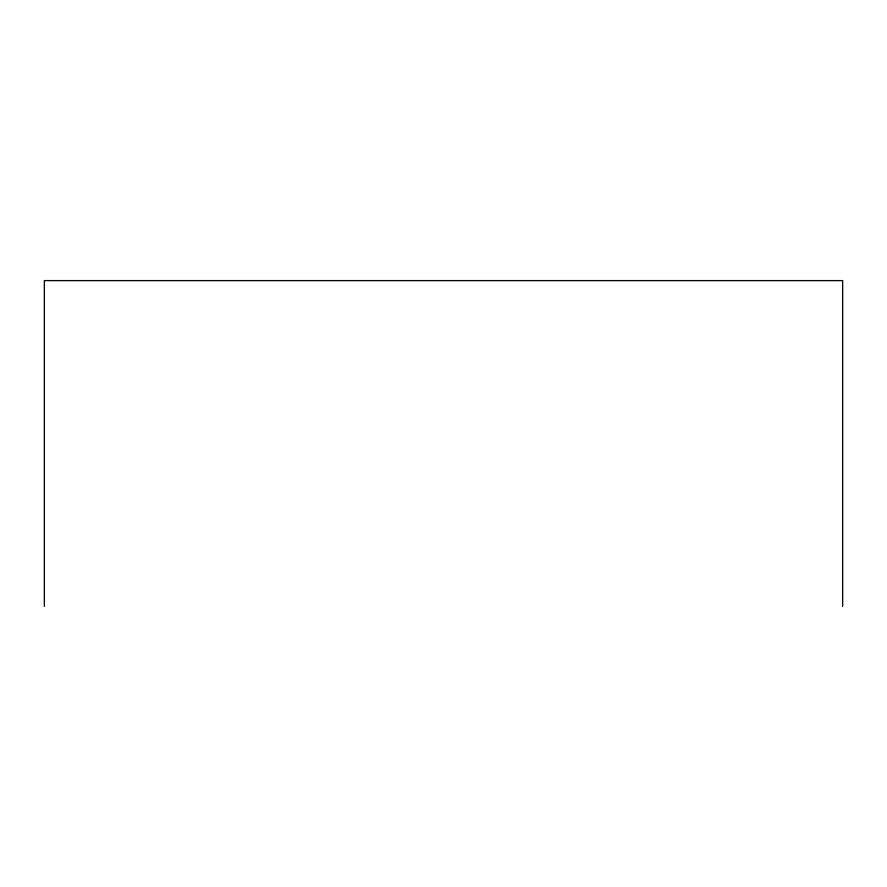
<?xml version="1.0" encoding="UTF-8"?>
<svg xmlns="http://www.w3.org/2000/svg" width="887" height="887" viewBox="0 0 887 887"><rect width="100%" height="100%" fill="white"/><g stroke="black" fill="none" stroke-linecap="round" stroke-linejoin="round"><path stroke-width="1.33" d="M842.65 606.386L842.65 280.614L44.35 280.614L44.35 606.386"/></g></svg>
